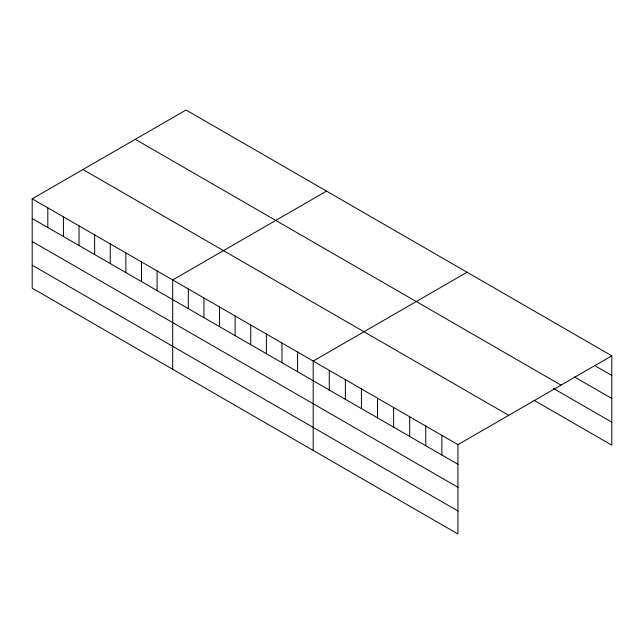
<?xml version="1.0" encoding="UTF-8"?>
<svg xmlns="http://www.w3.org/2000/svg" width="644" height="644" viewBox="0 0 644 644"><rect width="100%" height="100%" fill="white"/><g stroke="black" fill="none" stroke-linecap="round" stroke-linejoin="round"><path stroke-width="0.97" d="M32.2 198.827L457.948 444.634L457.948 533.997L32.2 288.19L32.2 198.827L186.052 110.003L611.8 355.81L611.8 445.173L533.916 400.214M326.548 191.115L172.697 279.939L172.697 369.31M467.045 272.235L313.193 361.059L313.193 450.422M457.948 444.634L611.8 355.81M595.716 366.203L611.8 375.484M574.553 376.982L611.8 398.483M135.28 139.313L561.029 385.12M553.389 388.453L611.8 422.174M82.971 169.517L508.72 415.316M32.2 218.501L457.948 464.308M32.2 241.5L457.948 487.307M32.2 265.199L457.948 510.998M441.865 435.344L441.865 455.026M425.781 426.062L425.781 445.737M409.697 416.773L409.697 436.455M393.613 407.491L393.613 427.165M377.529 398.201L377.529 417.884M361.445 388.912L361.445 408.594M345.361 379.63L345.361 399.304M329.277 370.34L329.277 390.023M297.584 352.043L297.584 371.725M281.975 343.035L281.975 362.709M266.366 334.019L266.366 353.701M250.749 325.003L250.749 344.685M235.141 315.995L235.141 335.669M219.532 306.979L219.532 326.661M203.923 297.971L203.923 317.645M188.306 288.955L188.306 308.637M157.088 270.931L157.088 290.605M141.479 261.915L141.479 281.597M125.862 252.907L125.862 272.581M110.253 243.891L110.253 263.565M94.644 234.875L94.644 254.557M79.035 225.867L79.035 245.541M63.418 216.851L63.418 236.533M47.809 207.843L47.809 227.517"/></g></svg>
